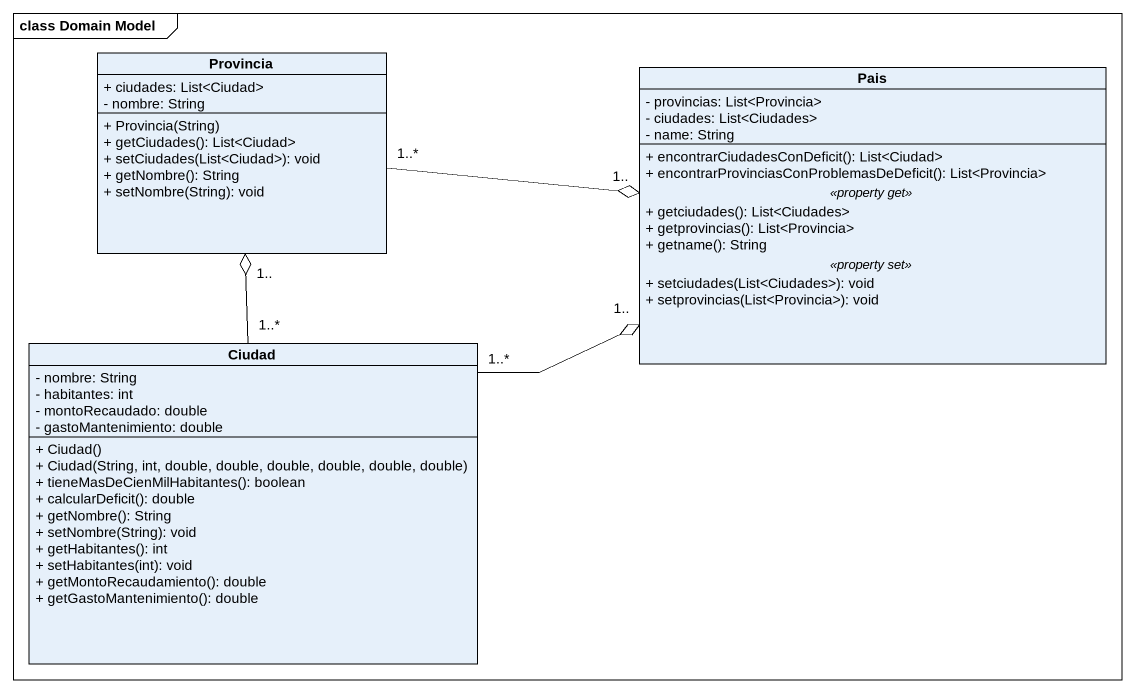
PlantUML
@startuml
mainframe class Domain Model
hide circle
hide empty members
skinparam classAttributeIconSize 0
class Provincia {
  + ciudades: List<Ciudad>
  - nombre: String
  + Provincia(String)
  + getCiudades(): List<Ciudad>
  + setCiudades(List<Ciudad>): void
  + getNombre(): String
  + setNombre(String): void
}
class Pais {
  - provincias: List<Provincia>
  - ciudades: List<Ciudades>
  - name: String
  --
  + encontrarCiudadesConDeficit(): List<Ciudad>
  + encontrarProvinciasConProblemasDeDeficit(): List<Provincia>
  .. <<property get>> ..
  + getciudades(): List<Ciudades>
  + getprovincias(): List<Provincia>
  + getname(): String
  .. <<property set>> ..
  + setciudades(List<Ciudades>): void
  + setprovincias(List<Provincia>): void
}
class Ciudad {
  - nombre: String
  - habitantes: int
  - montoRecaudado: double
  - gastoMantenimiento: double
  + Ciudad()
  + Ciudad(String, int, double, double, double, double, double, double)
  + tieneMasDeCienMilHabitantes(): boolean
  + calcularDeficit(): double
  + getNombre(): String
  + setNombre(String): void
  + getHabitantes(): int
  + setHabitantes(int): void
  + getMontoRecaudamiento(): double
  + getGastoMantenimiento(): double
}
Provincia "1..*" -right-o "1.." Pais
Ciudad "1..*" -up-o "1.." Provincia
Ciudad "1..*" -right-o "1.." Pais
@enduml
